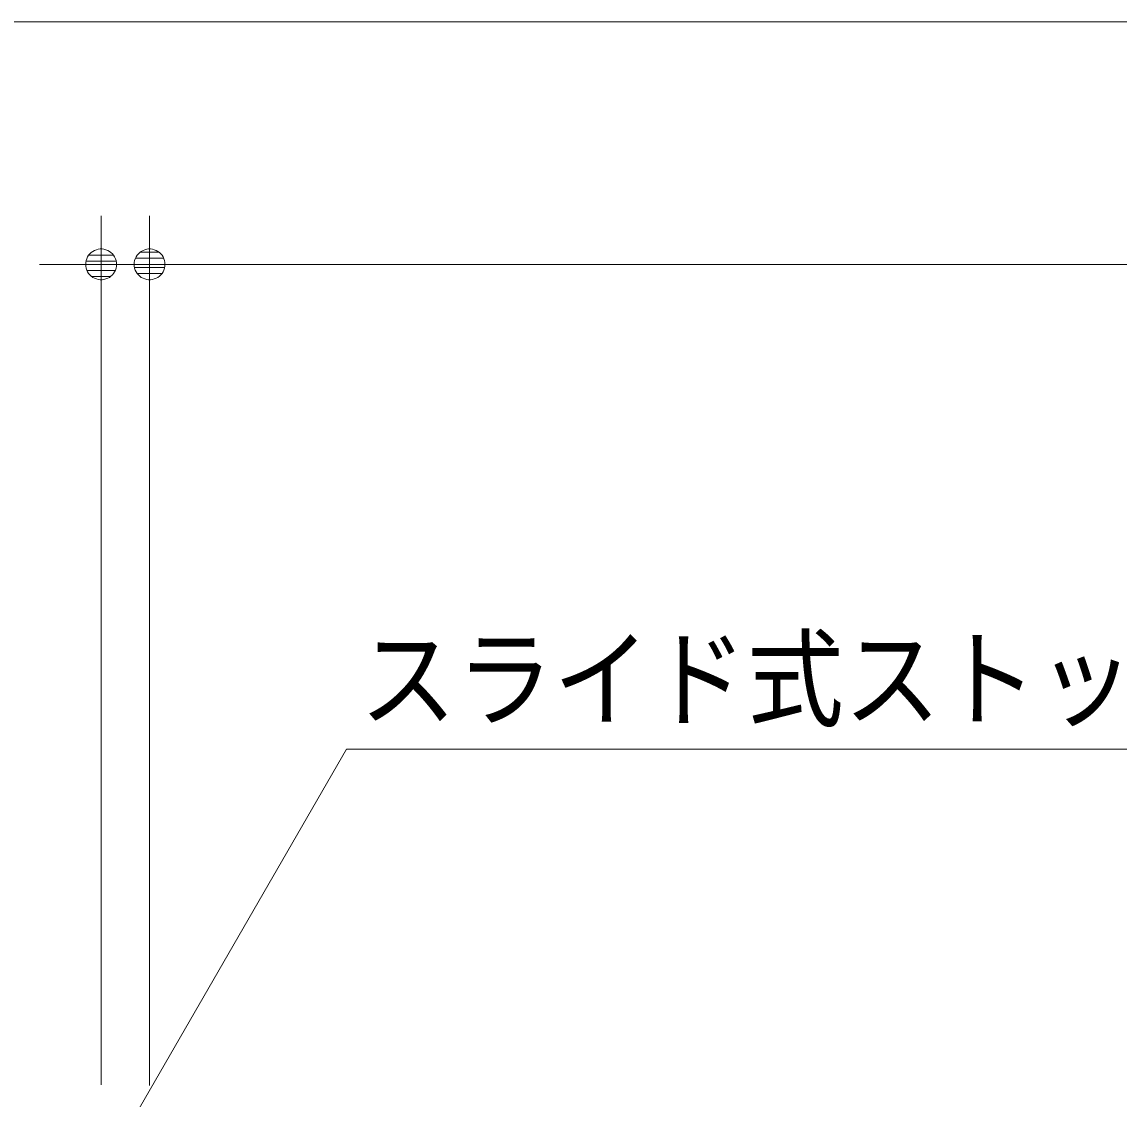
# Model space of a CAD drawing. Units: millimetres, scale not verified. Extents: x -6062 to 6062, y -3045 to 3045.
# Drawn here: x -2166.2 to -1713.4, y 405.6 to 850 of the extents above; entities that cross this region are included whole.
import ezdxf
from ezdxf.enums import TextEntityAlignment as Align

# ---------------------------------------------------------------- set-up
doc = ezdxf.new("R2010")
doc.units = ezdxf.units.MM
doc.header["$LTSCALE"] = 20
for name, color, linetype, lineweight in [('0-0_2寸法-1', 7, 'Continuous', 9), ('0-1_0', 7, 'Continuous', 9), ('0-2_2寸法-3', 7, 'Continuous', 9), ('0-5_2寸法-2', 7, 'Continuous', 9)]:
    doc.layers.add(name, color=color, linetype=linetype, lineweight=lineweight)
doc.styles.add('ＭＳ ゴシック', font='')
doc.styles.get('ＭＳ ゴシック').set_extended_font_data('MS Gothic')

# ---------------------------------------------------------------- blocks, each defined once
blk = doc.blocks.new('_Dot')
at = {"layer": '0-1_0'}
for p, q in [((-10, 0), (-20, 0)), ((9.78, 2), (-9.78, 2)), ((7.99, 6), (-7.99, 6)), ((9.16, -3.98), (-9.16, -3.98)), ((6, -7.98), (-6, -7.98))]:
    blk.add_line(p, q, dxfattribs=at)
for points in [[(10, 0), (9.92, 1.25), (9.69, 2.49), (9.3, 3.68), (8.76, 4.82), (8.09, 5.88), (7.29, 6.85), (6.37, 7.71), (5.36, 8.44), (4.26, 9.05), (3.09, 9.51), (1.87, 9.82), (0.63, 9.98), (-0.63, 9.98), (-1.87, 9.82), (-3.09, 9.51), (-4.26, 9.05), (-5.36, 8.44), (-6.37, 7.71), (-7.29, 6.85), (-8.09, 5.88), (-8.76, 4.82), (-9.3, 3.68), (-9.69, 2.49), (-9.92, 1.25), (-10, 0), (0, 0)], [(-10, 0), (-9.92, -1.25), (-9.69, -2.49), (-9.3, -3.68), (-8.76, -4.82), (-8.09, -5.88), (-7.29, -6.85), (-6.37, -7.71), (-5.36, -8.44), (-4.26, -9.05), (-3.09, -9.51), (-1.87, -9.82), (-0.63, -9.98), (0.63, -9.98), (1.87, -9.82), (3.09, -9.51), (4.26, -9.05), (5.36, -8.44), (6.37, -7.71), (7.29, -6.85), (8.09, -5.88), (8.76, -4.82), (9.3, -3.68), (9.69, -2.49), (9.92, -1.25), (10, 0), (0, 0)]]:
    blk.add_lwpolyline(points, close=True, dxfattribs=at)

msp = doc.modelspace()

# ---------------------------------------------------------------- linework, layer by layer
at = {"layer": '0-0_2寸法-1'}
for p, q in [((-2201.79, 850), (-898.21, 850)), ((-2113.5, 411.27), (-2113.5, 770)), ((-2100.79, 750), (-898.21, 750))]:
    msp.add_line(p, q, dxfattribs=at)
at = {"layer": '0-2_2寸法-3'}
msp.add_lwpolyline([(-2123.5, 392), (-2032.28, 550), (-1415.5, 550)], dxfattribs=at)
at = {"layer": '0-5_2寸法-2'}
for p, q in [((-2133.5, 411.47), (-2133.5, 770)), ((-2113.5, 411.27), (-2113.5, 770)), ((-2146.21, 750), (-2158.92, 750)), ((-2113.5, 750), (-2133.5, 750)), ((-2100.79, 750), (-2088.08, 750))]:
    msp.add_line(p, q, dxfattribs=at)

# ---------------------------------------------------------------- block references
at = {"layer": '0-0_2寸法-1', "xscale": 0.6356201, "yscale": 0.6356201, "rotation": 180}
msp.add_blockref('_Dot', (-2113.5, 750), dxfattribs=at)
at = {"layer": '0-5_2寸法-2', "xscale": 0.6356201, "yscale": 0.6356201}
msp.add_blockref('_Dot', (-2133.5, 750), dxfattribs=at)
at = {"layer": '0-5_2寸法-2', "xscale": 0.6356201, "yscale": 0.6356201, "rotation": 180}
msp.add_blockref('_Dot', (-2113.5, 750), dxfattribs=at)

# ---------------------------------------------------------------- texts
at = {"layer": '0-2_2寸法-3', "style": 'ＭＳ ゴシック', "width": 0.9}
msp.add_text('スライド式ストッパー取付位置', height=32.55, dxfattribs=at).set_placement((-2026.84, 552.97), align=Align.BOTTOM_LEFT)

doc.saveas('drawing.dxf')
